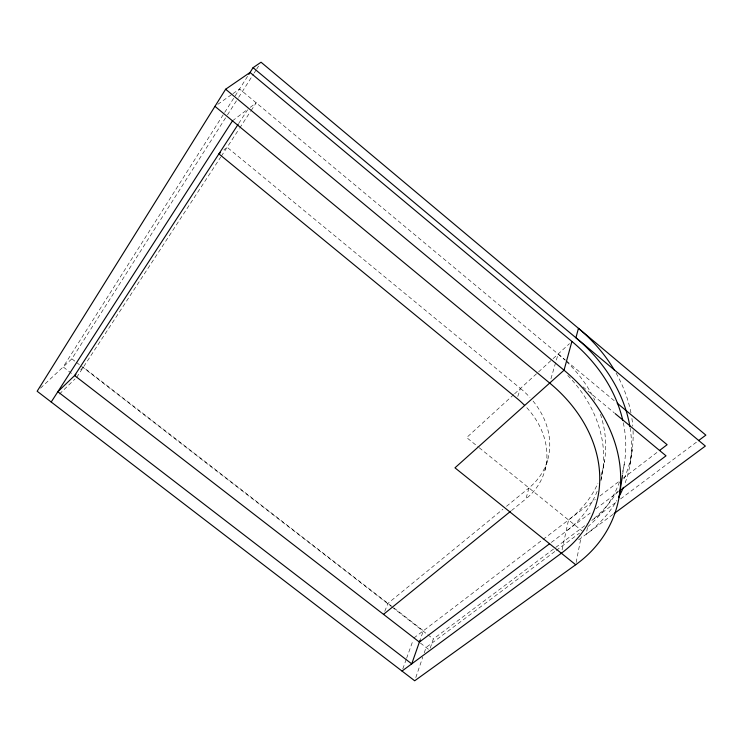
<?xml version="1.0" encoding="UTF-8"?>
<svg xmlns="http://www.w3.org/2000/svg" width="743" height="743" viewBox="0 0 743 743"><rect width="100%" height="100%" fill="white"/><g stroke="black" fill="none" stroke-linecap="round" stroke-linejoin="round"><path stroke-width="0.56" stroke-dasharray="3.71 2.79" d="M629.906 465.062L632.293 448.976M622.671 474.257L624.241 464.106M600.864 480.907L604.551 460.79M587.472 527.521L586.199 534.236A161.277 130.517 20.6 0 0 616.913 500.401M576.141 562.497L581.184 536.678M562.08 549.904L568.534 519.951A136.907 110.67 20.6 0 0 597.948 483.173M544.944 470.198L547.777 459.415M511.49 510.58L525.914 498.887L528.951 487.947A83.04 67 20.7 0 0 532.109 399.91M550.944 378.754L558.123 354.021A136.907 110.67 20.6 0 1 564.875 359.983M517.769 396.502L520.444 388.45L227.135 147.272L223.838 149.919M430.243 648.11L433.318 638.999L587.388 523.741M415.792 677.551L422.776 657.118M424.244 652.818L426.083 647.45L555.318 551.157M419.386 642.082L423.352 630.779L83.318 367.2L80.03 370.358M402.78 668.923L406.226 659.329M406.607 658.261L413.108 640.141M384.735 611.359L387.967 603.344L502.909 509.261M247.568 76.353L63.192 366.931L73.297 374.732M40.512 388.106L71.857 358.841L226.829 115.889M227.451 114.914L238.029 98.327M238.652 97.352L253.586 73.938M254.208 72.963L256.075 70.037M256.697 69.062L258.564 66.127M238.689 123.477L247.54 109.89M76.678 377.351L220.736 157.061M221.312 156.179L239.144 128.92M239.71 128.047L250.512 111.524M251.125 110.586L256.205 102.831L247.995 109.063M59.421 394.069L75.034 378.939M513.729 394.589L466.65 437.581L478.306 447.007M514.583 393.809L537.691 372.698M538.545 371.918L552.235 359.408M553.089 358.628L569.482 343.647M506.494 506.327L528.951 487.947M413.879 638.014L595.366 499.472M599.963 495.962L619.281 481.213M622.959 478.408L658.837 451.02M232.485 120.84L247.075 109.75M551.325 542.436L590.267 513.023M595.812 508.844L617.981 492.098M591.827 520.416L616.857 501.701M620.563 498.925L697.51 441.37M556.247 550.461L579.494 533.149M578.639 539.827L613.114 514.314M217.792 104.345L231.983 94.324M232.93 93.655L239.552 88.974L565.497 360.16M420.38 643.039L428.637 649.428M71.857 358.841L75.526 361.683M76.445 362.389L391.115 606.288M392.035 607.003L426.891 634.02M427.81 634.726L433.318 638.999M479.207 447.732L582.28 531.069M582.976 386.889L614.229 412.829M566.389 360.903L614.526 400.951M619.532 481.863A155.854 126.096 20.6 0 1 587.871 526.629M623.312 422.767A155.854 126.096 20.6 0 1 622.272 473.133M566.5 361.525A136.907 110.67 20.6 0 1 594.846 400.263M600.474 414.278A136.907 110.67 20.6 0 1 600.781 475.966M520.444 388.45A83.04 67 20.7 0 1 529.982 397.486M526.778 407.675A84.265 67.455 20.9 0 1 525.914 498.887M597.158 491.281A138.932 111.431 20.8 0 1 566.092 531.291M567.763 375.475A138.932 111.431 20.8 0 1 600.957 479.579M630.11 427.838A161.277 130.517 20.6 0 1 624.584 484.417M633.055 430.606A158.956 129.616 20.3 0 1 622.987 481.102M617.6 491.114A158.956 129.616 20.3 0 1 592.44 519.821M616.086 373.088A158.956 129.616 20.3 0 1 630.956 412.894M631.903 418.448A158.956 129.616 20.3 0 1 632.785 426.203"/><path stroke-width="1.11" d="M619.16 496.826L622.495 475.39M571.915 341.427L564.039 370.209A162.643 128.576 21.2 0 1 575.704 564.745L414.687 680.774L37.15 391.245L225.64 89.234L250.038 72.461L571.915 341.427A155.854 126.096 20.6 0 1 622.838 420.594M419.981 640.382L411.733 663.87L57.843 391.728L75.925 374.314M248.803 74.402L253.075 67.669L261.053 62.226L705.85 435.129L698.439 440.673M51.202 402.028L232.485 120.84M238.197 124.239L74.625 375.568L419.386 642.082L549.625 543.718M383.518 614.359L510.59 511.305M220.55 152.566L218.897 153.894L517.091 398.508A84.265 67.455 20.9 0 1 524.512 405.279M659.756 450.323L667.112 444.704L617.201 403.17M618.9 491.402L666.016 455.821L615.12 413.572M614.043 513.627L705.358 446.06L253.075 67.669M402.009 671.05L561.364 553.229A142.86 112.825 21.2 0 0 549.69 383.054L214.959 106.351M575.704 564.745L454.967 467.83L564.039 370.209L225.64 89.234M614.554 370.423A158.956 129.616 20.3 0 0 578.453 328.332L575.918 337.768A161.277 130.517 20.6 0 1 629.925 426.714M623.423 487.334A161.277 130.517 20.6 0 1 618.455 497.68"/></g></svg>
